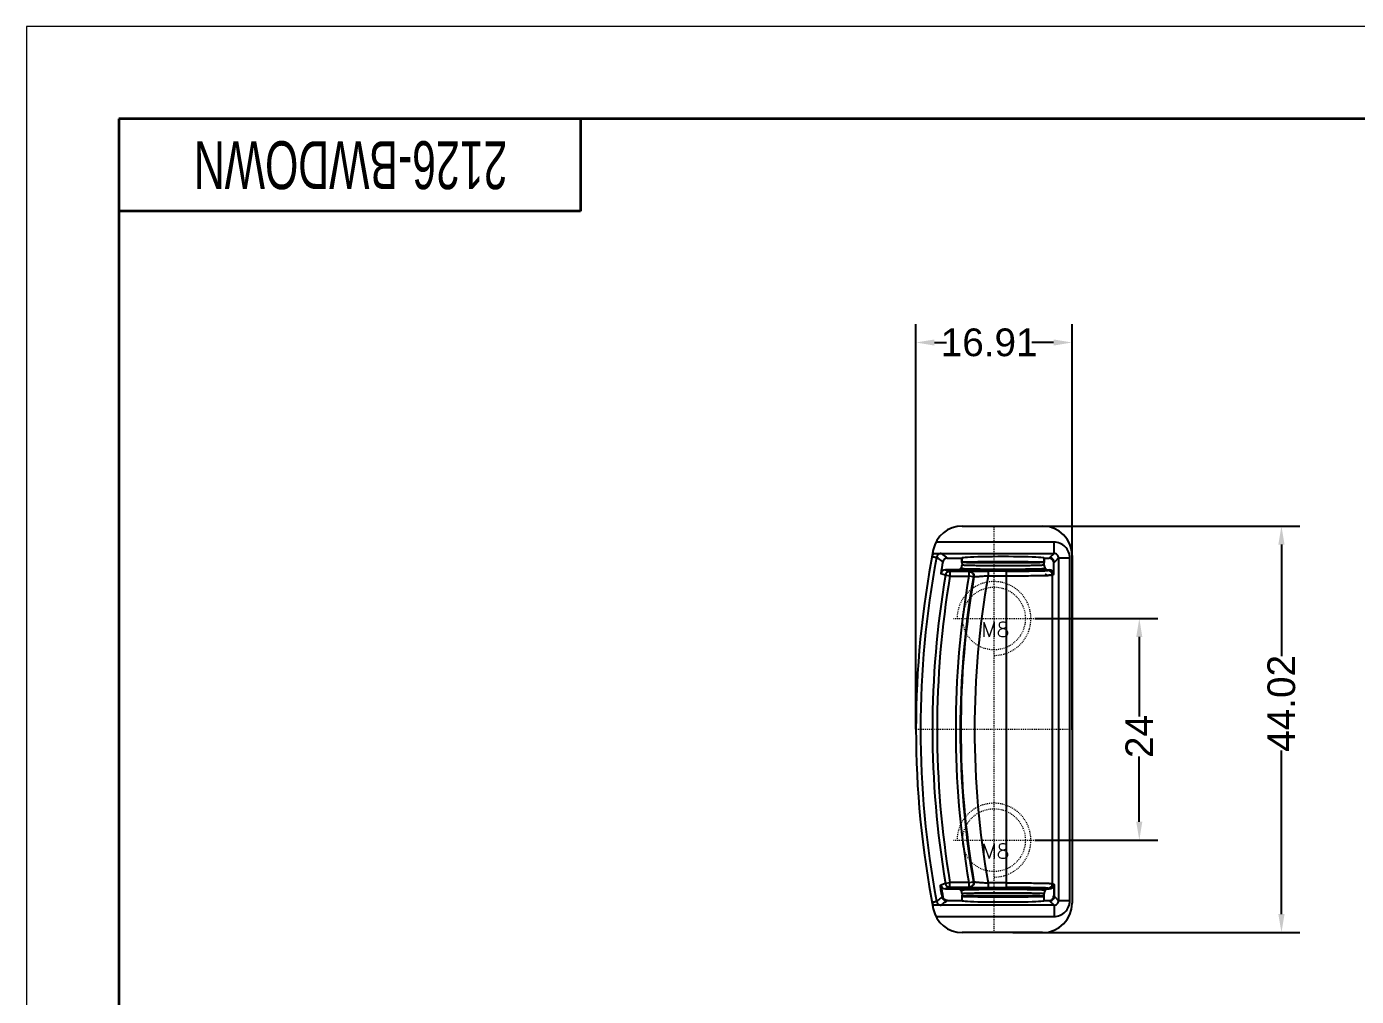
# Model space of a CAD drawing. Header units: inches. Extents: x -1272 to 960, y 895 to 1216.
# Drawn here: x 313.2 to 457.3, y 1002 to 1107 of the extents above; entities that cross this region are included whole.
import ezdxf
from ezdxf.enums import TextEntityAlignment as Align

# ---------------------------------------------------------------- set-up
doc = ezdxf.new("R2010")
doc.units = ezdxf.units.IN
doc.header["$MEASUREMENT"] = 0
doc.linetypes.add('CENTER', pattern=[0.6, 0.375, -0.075, 0.075, -0.075])
doc.linetypes.add('HIDDEN', pattern=[0.2, 0.1, -0.1])
doc.layers.add('22', color=7, linetype='Continuous')
for name, color, linetype, lineweight in [('center', 1, 'CENTER', 9), ('dim', 82, 'Continuous', 9), ('screw', 33, 'Continuous', 13), ('文字层', 3, 'Continuous', 18), ('粗实线层', 7, 'Continuous', 35), ('细实线层', 7, 'Continuous', 18)]:
    doc.layers.add(name, color=color, linetype=linetype, lineweight=lineweight)
doc.styles.get("Standard").update_dxf_attribs({"font": 'arial.ttf'})
doc.styles.add('TXT', font='txt.shx', dxfattribs={"bigfont": 'gbcbig.shx'})
doc.styles.add('标准', font='FSGB2312.ttf', dxfattribs={"width": 0.667})
doc.dimstyles.new('副本 STANDARD', dxfattribs={"dimtxt": 6, "dimasz": 4, "dimexe": 2, "dimexo": 0, "dimgap": 0, "dimtad": 0, "dimdsep": 46, "dimlunit": 6, "dimtxsty": 'Standard', "dimcen": 0, "dimclrd": 4, "dimclre": 4, "dimclrt": 6, "dimazin": 2, "dimtfac": 2, "dimtofl": 0, "dimtmove": 1, "dimatfit": 3, "dimfxl": 0, "dimtolj": 1, "dimtzin": 0, "dimarcsym": 0})

# ---------------------------------------------------------------- blocks, each defined once
blk = doc.blocks.new('screw_m8_g')
at = {"layer": 'screw', "color": 1, "linetype": 'CENTER', "ltscale": 0.248791}
for p, q in [((0, -4.4), (0, 4.4)), ((-4.4, 0), (4.4, 0))]:
    blk.add_line(p, q, dxfattribs=at)
at = {"layer": 'screw', "color": 33, "linetype": 'HIDDEN', "ltscale": 0.248791}
blk.add_circle((0, 0), 3.4, dxfattribs=at)
at = {"layer": 'screw', "color": 92, "linetype": 'HIDDEN', "ltscale": 0.248791}
blk.add_arc((0, 0), 4, 270, 180, dxfattribs=at)
at = {"layer": 'screw', "color": 6, "style": 'TXT'}
blk.add_text('M8', height=1.6, dxfattribs=at).set_placement((-1.36, -2))
blk = doc.blocks.new('*D10')
at = {"layer": 'Defpoints', "color": 0, "transparency": 16777216}
for p in [(422.43, 1042.88), (422.43, 1018.88), (433.76, 1018.88)]:
    blk.add_point(p, dxfattribs=at)
at = {"layer": 'dim', "color": 4, "lineweight": -2, "transparency": 16777216}
for p, q in [((422.43, 1042.88), (435.76, 1042.88)), ((433.76, 1040.88), (433.76, 1032.26)), ((433.76, 1020.88), (433.76, 1027.93)), ((422.43, 1018.88), (435.76, 1018.88))]:
    blk.add_line(p, q, dxfattribs=at)
at = {"layer": 'dim', "color": 4, "transparency": 16777216}
for points in [[(433.43, 1040.88), (434.09, 1040.88), (433.76, 1042.88)], [(433.43, 1020.88), (434.09, 1020.88), (433.76, 1018.88)]]:
    blk.add_solid(points, dxfattribs=at)
at = {"layer": 'dim', "color": 6, "transparency": 16777216, "insert": (433.76, 1030.1), "char_height": 5, "attachment_point": 5, "rotation": 90}
blk.add_mtext('\\A1;{\\H0.6x;24}', dxfattribs=at)
blk = doc.blocks.new('*D11')
at = {"layer": 'Defpoints', "color": 0, "transparency": 16777216}
for p in [(418.93, 1052.89), (420.06, 1008.87), (449.16, 1008.87)]:
    blk.add_point(p, dxfattribs=at)
at = {"layer": 'dim', "color": 4, "lineweight": -2, "transparency": 16777216}
for p, q in [((418.93, 1052.89), (451.16, 1052.89)), ((449.16, 1050.89), (449.16, 1038.8)), ((449.16, 1010.87), (449.16, 1028.59)), ((420.06, 1008.87), (451.16, 1008.87))]:
    blk.add_line(p, q, dxfattribs=at)
at = {"layer": 'dim', "color": 4, "transparency": 16777216}
for points in [[(448.82, 1050.89), (449.49, 1050.89), (449.16, 1052.89)], [(448.82, 1010.87), (449.49, 1010.87), (449.16, 1008.87)]]:
    blk.add_solid(points, dxfattribs=at)
at = {"layer": 'dim', "color": 6, "transparency": 16777216, "insert": (449.16, 1033.69), "char_height": 5, "attachment_point": 5, "rotation": 90}
blk.add_mtext('\\A1;{\\H0.6x;44.02}', dxfattribs=at)
blk = doc.blocks.new('*D12')
at = {"layer": 'Defpoints', "color": 0, "transparency": 16777216}
for p in [(409.57, 1072.76), (409.57, 1030.88), (426.48, 1030.88)]:
    blk.add_point(p, dxfattribs=at)
at = {"layer": 'dim', "color": 4, "lineweight": -2, "transparency": 16777216}
for p, q in [((409.57, 1030.88), (409.57, 1074.76)), ((426.48, 1030.88), (426.48, 1074.76)), ((411.57, 1072.76), (412.87, 1072.76)), ((424.48, 1072.76), (422.13, 1072.76))]:
    blk.add_line(p, q, dxfattribs=at)
at = {"layer": 'dim', "color": 4, "transparency": 16777216}
for points in [[(411.57, 1073.09), (411.57, 1072.43), (409.57, 1072.76)], [(424.48, 1073.09), (424.48, 1072.43), (426.48, 1072.76)]]:
    blk.add_solid(points, dxfattribs=at)
at = {"layer": 'dim', "color": 6, "transparency": 16777216, "insert": (417.5, 1072.76), "char_height": 5, "attachment_point": 5}
blk.add_mtext('\\A1;{\\H0.6x;16.91}', dxfattribs=at)
blk = doc.blocks.new('A4图框')
at = {"layer": '粗实线层'}
for p, q in [((-138.5, 95), (-138.5, -95)), ((138.5, 95), (-138.5, 95)), ((-88.5, 95), (-88.5, 85)), ((-88.5, 85), (-138.5, 85))]:
    blk.add_line(p, q, dxfattribs=at)
at = {"layer": '细实线层'}
for p, q in [((148.5, 105), (-148.5, 105)), ((-148.5, 105), (-148.5, -105))]:
    blk.add_line(p, q, dxfattribs=at)
at = {"layer": '文字层', "style": '标准', "width": 0.667}
blk.add_attdef('图纸编号', text='', height=5.19, rotation=180, dxfattribs=at).set_placement((-113.41, 90), align=Align.MIDDLE_CENTER)

msp = doc.modelspace()

# ---------------------------------------------------------------- linework, layer by layer
at = {"layer": '22', "color": 7, "linetype": 'Continuous'}
for p, q in [((414.587, 1052.889), (423.281, 1052.889)), ((424.524, 1051.139), (411.734, 1051.139)), ((424.524, 1049.934), (424.524, 1051.139)), ((411.375, 1049.934), (411.439, 1049.934)), ((411.511, 1049.934), (411.546, 1049.934)), ((411.546, 1049.934), (424.524, 1049.934)), ((412.261, 1049.167), (412.148, 1049.251)), ((412.301, 1049.917), (412.846, 1049.508)), ((412.355, 1049.099), (412.349, 1049.103)), ((412.484, 1048.999), (412.415, 1049.051)), ((412.907, 1049.463), (412.979, 1049.411)), ((412.979, 1049.411), (414.542, 1049.411)), ((414.553, 1049.418), (414.542, 1049.411)), ((414.551, 1048.951), (414.542, 1049.411)), ((414.542, 1048.949), (414.553, 1048.951)), ((414.551, 1048.951), (414.56, 1048.657)), ((414.553, 1049.418), (414.553, 1049.42)), ((414.553, 1049.418), (414.553, 1048.951)), ((423.445, 1048.657), (423.455, 1048.951)), ((423.453, 1048.951), (423.453, 1049.418)), ((423.464, 1049.411), (423.453, 1049.418)), ((423.453, 1048.951), (423.464, 1048.949)), ((423.464, 1049.411), (423.455, 1048.951)), ((423.464, 1049.411), (424, 1049.411)), ((424, 1049.411), (424.102, 1049.508)), ((424.102, 1049.508), (424.524, 1049.934)), ((424.6, 1049.011), (424.503, 1048.908)), ((424.503, 1047.645), (424.503, 1048.908)), ((425.026, 1049.432), (424.6, 1049.011)), ((425.026, 1049.432), (425.026, 1012.328)), ((425.026, 1049.432), (426.231, 1049.432)), ((426.231, 1012.328), (426.231, 1049.432)), ((426.481, 1049.689), (426.481, 1012.07)), ((412.761, 1047.555), (412.259, 1047.73)), ((412.755, 1048.148), (413.256, 1047.973)), ((414.257, 1048.148), (412.755, 1048.148)), ((413.257, 1047.471), (412.761, 1047.555)), ((413.256, 1047.973), (413.256, 1047.471)), ((415.301, 1047.973), (413.256, 1047.973)), ((413.257, 1047.471), (415.301, 1047.471)), ((414.257, 1048.148), (414.414, 1048.304)), ((415.301, 1047.973), (415.364, 1047.979)), ((415.301, 1047.973), (415.301, 1047.471)), ((415.788, 1047.386), (415.301, 1047.471)), ((415.852, 1047.392), (415.788, 1047.386)), ((417.379, 1048.008), (417.379, 1047.506)), ((419.355, 1048.008), (417.379, 1048.008)), ((417.381, 1047.506), (419.354, 1047.506)), ((419.354, 1048.008), (419.354, 1013.751)), ((423.592, 1048.304), (423.749, 1048.148)), ((423.749, 1048.148), (424, 1048.148)), ((423.874, 1048.085), (424, 1048.148)), ((424.503, 1047.645), (424.376, 1047.582)), ((424.376, 1014.177), (424.376, 1047.582)), ((412.761, 1014.205), (413.257, 1014.289)), ((413.256, 1013.786), (413.256, 1014.289)), ((415.301, 1014.289), (413.257, 1014.289)), ((415.301, 1014.289), (415.788, 1014.373)), ((415.301, 1014.289), (415.301, 1013.786)), ((415.788, 1014.373), (415.852, 1014.367)), ((419.354, 1014.253), (417.381, 1014.253)), ((424.376, 1014.177), (424.52, 1014.105)), ((424.493, 1014.014), (424.493, 1012.841)), ((424.51, 1014.006), (424.493, 1014.014)), ((412.261, 1013.924), (412.286, 1013.933)), ((412.36, 1013.011), (412.375, 1013.014)), ((412.427, 1012.71), (412.415, 1012.708)), ((412.431, 1012.708), (412.427, 1012.71)), ((412.431, 1012.704), (412.496, 1012.752)), ((413.256, 1013.786), (412.755, 1013.612)), ((412.755, 1013.612), (414.257, 1013.612)), ((413.256, 1013.786), (415.301, 1013.786)), ((414.414, 1013.455), (414.257, 1013.612)), ((414.542, 1012.81), (414.542, 1012.349)), ((414.553, 1012.807), (414.542, 1012.81)), ((414.56, 1013.102), (414.551, 1012.807)), ((414.553, 1012.807), (414.553, 1012.341)), ((415.364, 1013.78), (415.301, 1013.786)), ((417.376, 1013.751), (419.355, 1013.751)), ((423.455, 1012.807), (423.445, 1013.102)), ((423.464, 1012.81), (423.453, 1012.807)), ((423.453, 1012.341), (423.453, 1012.807)), ((423.464, 1012.349), (423.464, 1012.81)), ((423.749, 1013.612), (423.592, 1013.455)), ((423.749, 1013.612), (424, 1013.612)), ((424, 1013.612), (423.874, 1013.675)), ((424.493, 1012.841), (424.541, 1012.793)), ((424.541, 1013.1), (424.541, 1012.793)), ((424.541, 1013.1), (424.555, 1013.1)), ((424.555, 1012.799), (424.541, 1012.799)), ((424.555, 1012.794), (424.555, 1013.1)), ((424.555, 1012.794), (424.6, 1012.749)), ((424.6, 1012.749), (425.026, 1012.328)), ((411.439, 1011.825), (411.375, 1011.825)), ((411.546, 1011.825), (411.511, 1011.825)), ((424.524, 1011.825), (411.546, 1011.825)), ((412.98, 1012.349), (412.908, 1012.297)), ((412.98, 1012.349), (414.542, 1012.349)), ((414.553, 1012.341), (414.542, 1012.349)), ((423.464, 1012.349), (423.453, 1012.341)), ((423.464, 1012.349), (424, 1012.349)), ((424.102, 1012.252), (424, 1012.349)), ((424.524, 1011.825), (424.102, 1012.252)), ((424.524, 1011.825), (424.524, 1010.62)), ((426.231, 1012.328), (425.026, 1012.328)), ((411.734, 1010.62), (424.524, 1010.62)), ((423.281, 1008.87), (414.587, 1008.87))]:
    msp.add_line(p, q, dxfattribs=at)
at = {"layer": '22', "color": 8, "linetype": 'HIDDEN'}
for p, q in [((414.553, 1048.952), (414.553, 1048.951)), ((423.453, 1049.42), (423.453, 1049.418)), ((423.453, 1048.951), (423.453, 1048.952)), ((414.553, 1012.806), (414.553, 1012.807)), ((423.453, 1012.807), (423.453, 1012.806)), ((414.553, 1012.34), (414.553, 1012.341)), ((423.453, 1012.341), (423.453, 1012.34))]:
    msp.add_line(p, q, dxfattribs=at)
at = {"layer": '22', "color": 7, "linetype": 'Continuous'}
for centre, radius, start, end in [((414.587, 1049.689), 3.2, 90, 168.95924), ((423.281, 1049.689), 3.2, 0, 90), ((510.988, 1030.88), 101.419, 168.95924, 191.04076), ((424.524, 1049.432), 1.707, 359.98566, 90.01458), ((510.988, 1030.88), 100.917, 169.36726, 190.63274), ((412.291, 1049.418), 0.996, 150.46824, 170.24387), ((412.324, 1049.4), 1.033, 148.86756, 150.51826), ((411.437, 1031.696), 18.238, 89.76959, 89.99346), ((510.988, 1030.88), 100.156, 169.57698, 170.31442), ((412.978, 1048.908), 0.502, 89.96176, 169.5643), ((414.062, 1048.658), 0.499, 314.93066, 359.98986), ((423.944, 1048.658), 0.499, 180.01236, 225.06875), ((424.526, 1049.434), 0.5, 359.7763, 90.2237), ((510.988, 1030.88), 99.632, 170.36516, 189.63484), ((510.988, 1030.88), 99.129, 170.36512, 189.63488), ((412.754, 1047.645), 0.502, 89.9566, 170.27793), ((413.257, 1047.471), 0.503, 90.08593, 170.3644), ((510.988, 1030.88), 97.115, 170.16326, 189.83674), ((510.988, 1030.88), 96.62, 170.1633, 189.8367), ((510.988, 1030.88), 96.559, 170.15335, 189.84665), ((415.301, 1047.471), 0.495, 350.18208, 0.01958), ((510.988, 1030.88), 95.072, 169.92825, 190.07174), ((423.161, 1047.542), 0.429, 0.04887, 15.58014), ((422.614, 1087.569), 40.039, 271.39739, 271.67259), ((422.901, 1077.643), 30.108, 271.67692, 271.87906), ((423.874, 1047.582), 0.502, 0.0939, 89.9621), ((412.733, 1014.106), 0.505, 189.98641, 201.1387), ((413.257, 1014.289), 0.503, 189.63605, 269.93897), ((415.284, 1014.29), 0.511, 359.82854, 9.34754), ((423.873, 1014.178), 0.503, 270.05842, 359.96943), ((424.019, 1014.105), 0.502, 348.50889, 359.97956), ((412.754, 1014.114), 0.503, 201.21198, 270.0539), ((510.988, 1030.88), 100.146, 189.74277, 190.42879), ((510.988, 1030.88), 100.234, 190.26907, 190.44757), ((510.988, 1030.88), 100.219, 190.26915, 190.4493), ((412.901, 1012.79), 0.493, 190.07865, 270.37449), ((414.062, 1013.102), 0.499, 0.01235, 45.06877), ((423.944, 1013.102), 0.499, 134.9294, 179.98678), ((424, 1012.841), 0.493, 269.99195, 0.00841), ((412.308, 1012.35), 1.015, 209.47662, 211.16053), ((411.437, 1030.061), 18.236, 270.00655, 270.23043), ((414.587, 1012.07), 3.2, 191.04076, 270), ((398.727, 1030.279), 22.894, 306.3604, 308.05614), ((423.281, 1012.07), 3.2, 270, 0), ((424.524, 1012.327), 1.707, 269.98535, 0.01492), ((424.526, 1012.326), 0.5, 269.77631, 0.22369)]:
    msp.add_arc(centre, radius, start, end, dxfattribs=at)
for centre, major_axis, ratio, start_param, end_param in [((419.003, 1049.42), (4.45, 0), 0.0349208, 0, 3.1415927), ((419.003, 1048.952), (4.45, 0), 0.0139635, 6.2831853, 9.424778), ((424, 1048.908), (0.356, 0.356), 0.9987828, 5.4983961, 7.0679745), ((424, 1047.645), (0.45, 0.225), 0.9992388, -0.4632213, 1.106966), ((424, 1014.114), (0.45, -0.225), 0.9992388, -1.106966, 0.2633871), ((419.003, 1012.806), (4.45, 0), 0.0139635, 3.1415926, 6.2831853), ((419.003, 1012.34), (4.45, 0), 0.0349208, 3.1415926, 6.2831853)]:
    msp.add_ellipse(centre, major_axis=major_axis, ratio=ratio, start_param=start_param, end_param=end_param, dxfattribs=at)
for points, knots in [([(411.309, 1049.585), (411.37, 1049.574), (411.459, 1049.558), (411.573, 1049.538), (411.646, 1049.526), (411.706, 1049.515), (411.753, 1049.507), (411.784, 1049.503), (411.799, 1049.5), (411.804, 1049.5)], [0, 0, 0, 0, 0.3710492, 0.5398101, 0.6891782, 0.8138605, 0.9092858, 0.972071, 1, 1, 1, 1]), ([(411.546, 1049.934), (411.618, 1049.934), (411.87, 1049.931), (412.121, 1049.924), (412.301, 1049.917)], [0, 0, 0, 0, 0.2865149, 1, 1, 1, 1]), ([(412.301, 1049.917), (412.242, 1049.918), (412.124, 1049.897), (411.969, 1049.808), (411.854, 1049.671), (411.813, 1049.558), (411.804, 1049.5)], [0, 0, 0, 0, 0.2498825, 0.4998947, 0.7499606, 1, 1, 1, 1]), ([(412.147, 1049.249), (412.118, 1049.269), (412.046, 1049.321), (411.933, 1049.407), (411.847, 1049.469), (411.804, 1049.5)], [0, 0, 0, 0, 0.2491967, 0.6256149, 1, 1, 1, 1]), ([(412.349, 1049.103), (412.342, 1049.108), (412.323, 1049.121), (412.294, 1049.143), (412.272, 1049.159), (412.261, 1049.167)], [0, 0, 0, 0, 0.2484385, 0.6261802, 1, 1, 1, 1]), ([(412.416, 1049.053), (412.411, 1049.059), (412.402, 1049.069), (412.387, 1049.083), (412.371, 1049.091), (412.36, 1049.096), (412.355, 1049.099)], [0, 0, 0, 0, 0.2827591, 0.5374717, 0.7693424, 1, 1, 1, 1]), ([(412.907, 1049.463), (412.9, 1049.466), (412.888, 1049.473), (412.866, 1049.487), (412.854, 1049.5), (412.846, 1049.508)], [0, 0, 0, 0, 0.2987016, 0.5602705, 1, 1, 1, 1]), ([(419.003, 1048.89), (418.724, 1048.89), (418.176, 1048.891), (417.379, 1048.894), (416.639, 1048.899), (416.072, 1048.905), (415.666, 1048.911), (415.405, 1048.915), (415.176, 1048.92), (414.981, 1048.925), (414.822, 1048.931), (414.712, 1048.935), (414.642, 1048.94), (414.602, 1048.942), (414.573, 1048.945), (414.557, 1048.947), (414.551, 1048.949)], [0, 0, 0, 0, 0.1879217, 0.3691395, 0.5371895, 0.6860787, 0.7516264, 0.8105, 0.8621761, 0.9060203, 0.9415828, 0.9692523, 0.9802609, 0.9892086, 0.9958631, 1, 1, 1, 1]), ([(423.445, 1048.658), (423.44, 1048.656), (423.425, 1048.652), (423.398, 1048.648), (423.361, 1048.644), (423.293, 1048.638), (423.183, 1048.631), (423.024, 1048.624), (422.829, 1048.617), (422.6, 1048.611), (422.339, 1048.604), (421.933, 1048.597), (421.366, 1048.589), (420.626, 1048.582), (419.829, 1048.578), (419.002, 1048.576), (418.176, 1048.578), (417.379, 1048.582), (416.64, 1048.589), (416.072, 1048.597), (415.667, 1048.604), (415.405, 1048.611), (415.176, 1048.617), (414.982, 1048.624), (414.823, 1048.631), (414.713, 1048.638), (414.645, 1048.644), (414.608, 1048.648), (414.581, 1048.652), (414.566, 1048.656), (414.56, 1048.658)], [0, 0, 0, 0, 0.0019949, 0.0050775, 0.0092525, 0.0145162, 0.0282736, 0.0462303, 0.0682376, 0.0940966, 0.1235807, 0.1564271, 0.2310123, 0.3151832, 0.4059416, 0.5000555, 0.5941601, 0.684899, 0.7690434, 0.8436046, 0.8764405, 0.9059173, 0.9317704, 0.9537741, 0.9717285, 0.9854845, 0.9907479, 0.9949227, 0.9980053, 1, 1, 1, 1]), ([(423.455, 1048.949), (423.449, 1048.947), (423.433, 1048.945), (423.403, 1048.942), (423.364, 1048.94), (423.294, 1048.935), (423.183, 1048.931), (423.025, 1048.925), (422.83, 1048.92), (422.601, 1048.915), (422.34, 1048.911), (421.934, 1048.905), (421.366, 1048.899), (420.627, 1048.894), (419.83, 1048.891), (419.282, 1048.89), (419.003, 1048.89)], [0, 0, 0, 0, 0.0041361, 0.0107887, 0.0197341, 0.0307408, 0.0584094, 0.0939729, 0.1378175, 0.1894937, 0.2483676, 0.3139158, 0.4628061, 0.6308575, 0.8120767, 1, 1, 1, 1]), ([(424.555, 1048.96), (424.554, 1048.993), (424.548, 1049.058), (424.509, 1049.184), (424.416, 1049.324), (424.249, 1049.436), (424.117, 1049.462), (424.052, 1049.463)], [0, 0, 0, 0, 0.1247635, 0.2502469, 0.5003605, 0.7505668, 1, 1, 1, 1]), ([(423.749, 1048.148), (423.743, 1048.146), (423.727, 1048.143), (423.698, 1048.139), (423.658, 1048.136), (423.585, 1048.13), (423.469, 1048.124), (423.299, 1048.117), (423.092, 1048.11), (422.849, 1048.103), (422.57, 1048.097), (422.136, 1048.09), (421.529, 1048.082), (420.738, 1048.075), (419.886, 1048.07), (419.003, 1048.069), (418.119, 1048.07), (417.268, 1048.075), (416.477, 1048.082), (415.87, 1048.09), (415.436, 1048.097), (415.157, 1048.103), (414.914, 1048.11), (414.706, 1048.117), (414.537, 1048.124), (414.421, 1048.13), (414.347, 1048.136), (414.308, 1048.139), (414.279, 1048.143), (414.263, 1048.146), (414.257, 1048.148)], [0, 0, 0, 0, 0.001978, 0.0050665, 0.0092559, 0.0145312, 0.0282714, 0.0461478, 0.068017, 0.0937348, 0.1231564, 0.1560758, 0.2308577, 0.3150846, 0.4057883, 0.5, 0.5942117, 0.6849154, 0.7691423, 0.8439242, 0.8768436, 0.9062652, 0.931983, 0.9538522, 0.9717286, 0.9854688, 0.9907441, 0.9949335, 0.998022, 1, 1, 1, 1]), ([(414.414, 1048.304), (414.42, 1048.302), (414.435, 1048.3), (414.464, 1048.296), (414.502, 1048.292), (414.574, 1048.286), (414.687, 1048.28), (414.851, 1048.273), (415.051, 1048.266), (415.287, 1048.259), (415.556, 1048.254), (415.975, 1048.247), (416.562, 1048.239), (417.326, 1048.231), (418.149, 1048.227), (419.003, 1048.226), (419.857, 1048.227), (420.68, 1048.231), (421.444, 1048.239), (422.031, 1048.247), (422.45, 1048.254), (422.719, 1048.259), (422.955, 1048.266), (423.155, 1048.273), (423.319, 1048.28), (423.432, 1048.287), (423.504, 1048.292), (423.542, 1048.296), (423.571, 1048.3), (423.586, 1048.303), (423.592, 1048.304)], [0, 0, 0, 0, 0.0020047, 0.0051341, 0.0093724, 0.0146971, 0.0285142, 0.0464312, 0.0683059, 0.0940059, 0.1233951, 0.1562357, 0.2309852, 0.3152207, 0.4059094, 0.5000128, 0.5941175, 0.6848054, 0.7690309, 0.8437739, 0.8766226, 0.9060216, 0.9317321, 0.9536149, 0.9715325, 0.9853371, 0.9906503, 0.9948768, 0.9979976, 1, 1, 1, 1]), ([(415.301, 1047.973), (415.365, 1047.973), (415.495, 1047.946), (415.659, 1047.834), (415.769, 1047.668), (415.795, 1047.536), (415.795, 1047.471)], [0, 0, 0, 0, 0.2475505, 0.4973769, 0.7480085, 1, 1, 1, 1]), ([(415.364, 1047.979), (415.395, 1047.982), (415.478, 1047.987), (415.629, 1047.992), (415.833, 1047.997), (416.19, 1048.002), (416.711, 1048.007), (417.147, 1048.008), (417.379, 1048.008)], [0, 0, 0, 0, 0.0467708, 0.1226077, 0.2249751, 0.3506082, 0.6552139, 1, 1, 1, 1]), ([(415.364, 1047.979), (415.439, 1047.979), (415.584, 1047.944), (415.752, 1047.809), (415.855, 1047.618), (415.864, 1047.468), (415.852, 1047.392)], [0, 0, 0, 0, 0.2625203, 0.4973399, 0.7335901, 1, 1, 1, 1]), ([(415.852, 1047.392), (415.875, 1047.397), (415.938, 1047.404), (416.053, 1047.416), (416.208, 1047.429), (416.48, 1047.45), (416.875, 1047.476), (417.206, 1047.496), (417.381, 1047.506)], [0, 0, 0, 0, 0.0471546, 0.1233409, 0.22599, 0.3517328, 0.6561153, 1, 1, 1, 1]), ([(419.354, 1047.506), (420.159, 1047.506), (421.304, 1047.51), (422.716, 1047.525), (423.322, 1047.536), (423.59, 1047.543)], [0, 0, 0, 0, 0.570189, 0.8104055, 1, 1, 1, 1]), ([(419.355, 1048.008), (419.642, 1048.008), (420.207, 1048.009), (421.028, 1048.014), (421.679, 1048.019), (422.161, 1048.025), (422.486, 1048.03), (422.783, 1048.036), (423.048, 1048.042), (423.278, 1048.048), (423.473, 1048.054), (423.612, 1048.06), (423.704, 1048.066), (423.757, 1048.069), (423.801, 1048.073), (423.834, 1048.076), (423.858, 1048.08), (423.87, 1048.083), (423.874, 1048.085)], [0, 0, 0, 0, 0.1908598, 0.3747006, 0.5447712, 0.6226635, 0.6948274, 0.7605926, 0.8193614, 0.8705814, 0.9138068, 0.9486332, 0.9627878, 0.9747153, 0.984385, 0.9918045, 0.9969953, 1, 1, 1, 1]), ([(423.782, 1047.548), (423.747, 1047.557), (423.697, 1047.585), (423.63, 1047.625), (423.593, 1047.646), (423.574, 1047.657)], [0, 0, 0, 0, 0.4606623, 0.7227585, 1, 1, 1, 1]), ([(423.888, 1047.55), (423.919, 1047.559), (423.976, 1047.574), (424.045, 1047.596), (424.098, 1047.596), (424.145, 1047.587), (424.179, 1047.575), (424.199, 1047.564)], [0, 0, 0, 0, 0.2934091, 0.5539328, 0.6721049, 0.7858791, 1, 1, 1, 1]), ([(424.199, 1047.564), (424.178, 1047.563), (424.074, 1047.558), (423.971, 1047.554), (423.888, 1047.551)], [0, 0, 0, 0, 0.205408, 1, 1, 1, 1]), ([(424.302, 1047.571), (424.295, 1047.571), (424.261, 1047.568), (424.226, 1047.566), (424.199, 1047.564)], [0, 0, 0, 0, 0.2112796, 1, 1, 1, 1]), ([(424.302, 1047.571), (424.315, 1047.599), (424.325, 1047.65), (424.321, 1047.719), (424.308, 1047.792), (424.277, 1047.866), (424.245, 1047.916), (424.231, 1047.935)], [0, 0, 0, 0, 0.2416063, 0.387336, 0.5383478, 0.815231, 1, 1, 1, 1]), ([(424.376, 1047.582), (424.373, 1047.581), (424.365, 1047.579), (424.34, 1047.575), (424.319, 1047.573), (424.302, 1047.571)], [0, 0, 0, 0, 0.1289142, 0.3380994, 1, 1, 1, 1]), ([(412.36, 1013.011), (412.348, 1013.074), (412.328, 1013.201), (412.296, 1013.384), (412.271, 1013.555), (412.251, 1013.706), (412.238, 1013.817), (412.231, 1013.891), (412.229, 1013.934), (412.227, 1013.968), (412.228, 1013.994), (412.23, 1014.01), (412.232, 1014.019), (412.235, 1014.021)], [0, 0, 0, 0, 0.1890149, 0.3765467, 0.5461415, 0.6982479, 0.8236807, 0.874547, 0.9172346, 0.9507938, 0.9753082, 0.9912741, 1, 1, 1, 1]), ([(412.235, 1014.019), (412.279, 1014.035), (412.388, 1014.075), (412.564, 1014.136), (412.696, 1014.182), (412.761, 1014.205)], [0, 0, 0, 0, 0.2504876, 0.6253113, 1, 1, 1, 1]), ([(415.795, 1014.289), (415.795, 1014.223), (415.769, 1014.092), (415.659, 1013.925), (415.495, 1013.813), (415.365, 1013.786), (415.3, 1013.786)], [0, 0, 0, 0, 0.2516975, 0.5024219, 0.7522541, 1, 1, 1, 1]), ([(415.852, 1014.367), (415.864, 1014.292), (415.855, 1014.142), (415.752, 1013.951), (415.584, 1013.815), (415.439, 1013.78), (415.364, 1013.78)], [0, 0, 0, 0, 0.2664113, 0.502662, 0.7374808, 1, 1, 1, 1]), ([(415.852, 1014.367), (415.875, 1014.362), (415.939, 1014.355), (416.054, 1014.342), (416.21, 1014.328), (416.4, 1014.314), (416.62, 1014.299), (416.861, 1014.284), (417.117, 1014.269), (417.292, 1014.259), (417.381, 1014.253)], [0, 0, 0, 0, 0.0475295, 0.1242361, 0.2273101, 0.3532398, 0.4980238, 0.6572022, 0.8262198, 1, 1, 1, 1]), ([(417.377, 1014.253), (417.377, 1014.186), (417.377, 1014.089), (417.376, 1013.97), (417.376, 1013.9), (417.376, 1013.843), (417.376, 1013.799), (417.376, 1013.77), (417.376, 1013.755), (417.376, 1013.751)], [0, 0, 0, 0, 0.405095, 0.5745318, 0.7131957, 0.8230404, 0.9131067, 0.9751924, 1, 1, 1, 1]), ([(419.354, 1014.253), (419.674, 1014.254), (420.301, 1014.253), (421.214, 1014.25), (421.937, 1014.244), (422.473, 1014.238), (422.834, 1014.233), (423.164, 1014.228), (423.458, 1014.222), (423.714, 1014.216), (423.931, 1014.209), (424.085, 1014.202), (424.187, 1014.197), (424.247, 1014.193), (424.295, 1014.19), (424.333, 1014.186), (424.358, 1014.182), (424.372, 1014.179), (424.376, 1014.177)], [0, 0, 0, 0, 0.1908615, 0.374709, 0.5447872, 0.6226829, 0.6948488, 0.7606142, 0.8193848, 0.8706091, 0.9138292, 0.9486377, 0.9627921, 0.9747345, 0.9844355, 0.9918804, 0.9970633, 1, 1, 1, 1]), ([(424.541, 1013.1), (424.541, 1013.158), (424.541, 1013.273), (424.539, 1013.439), (424.536, 1013.592), (424.533, 1013.709), (424.53, 1013.792), (424.528, 1013.845), (424.525, 1013.891), (424.522, 1013.93), (424.52, 1013.96), (424.517, 1013.983), (424.514, 1013.997), (424.512, 1014.003), (424.511, 1014.005), (424.51, 1014.006)], [0, 0, 0, 0, 0.1924985, 0.3781149, 0.5492877, 0.6998211, 0.7655953, 0.824159, 0.874955, 0.9175592, 0.9515623, 0.9766454, 0.9926983, 0.9973752, 1, 1, 1, 1]), ([(424.52, 1014.105), (424.523, 1014.097), (424.53, 1014.07), (424.535, 1014.011), (424.54, 1013.919), (424.547, 1013.738), (424.553, 1013.462), (424.555, 1013.227), (424.555, 1013.1)], [0, 0, 0, 0, 0.0261986, 0.0822343, 0.1761509, 0.3007645, 0.6224318, 1, 1, 1, 1]), ([(411.804, 1012.259), (411.85, 1012.292), (411.966, 1012.374), (412.147, 1012.512), (412.285, 1012.612), (412.355, 1012.661)], [0, 0, 0, 0, 0.2489389, 0.6257494, 1, 1, 1, 1]), ([(412.375, 1013.014), (412.364, 1013.071), (412.344, 1013.185), (412.317, 1013.351), (412.294, 1013.504), (412.276, 1013.64), (412.265, 1013.74), (412.259, 1013.807), (412.256, 1013.846), (412.255, 1013.877), (412.255, 1013.901), (412.257, 1013.915), (412.259, 1013.923), (412.261, 1013.924)], [0, 0, 0, 0, 0.1912389, 0.3760753, 0.5471668, 0.6982103, 0.8232688, 0.8743554, 0.9171609, 0.9512677, 0.976359, 0.9923981, 1, 1, 1, 1]), ([(412.355, 1012.661), (412.36, 1012.664), (412.37, 1012.669), (412.387, 1012.677), (412.401, 1012.69), (412.411, 1012.699), (412.416, 1012.704)], [0, 0, 0, 0, 0.2357192, 0.4719167, 0.7336944, 1, 1, 1, 1]), ([(412.898, 1012.297), (412.844, 1012.299), (412.733, 1012.323), (412.587, 1012.411), (412.479, 1012.544), (412.44, 1012.652), (412.431, 1012.708)], [0, 0, 0, 0, 0.2452932, 0.4957705, 0.7475643, 1, 1, 1, 1]), ([(412.98, 1012.349), (412.924, 1012.349), (412.81, 1012.371), (412.663, 1012.459), (412.549, 1012.589), (412.506, 1012.696), (412.496, 1012.752)], [0, 0, 0, 0, 0.249915, 0.4999932, 0.7500724, 1, 1, 1, 1]), ([(414.257, 1013.612), (414.263, 1013.613), (414.279, 1013.616), (414.308, 1013.62), (414.347, 1013.624), (414.421, 1013.629), (414.537, 1013.636), (414.706, 1013.643), (414.914, 1013.649), (415.157, 1013.656), (415.436, 1013.662), (415.87, 1013.67), (416.477, 1013.678), (417.268, 1013.685), (418.119, 1013.689), (419.003, 1013.691), (419.886, 1013.689), (420.738, 1013.685), (421.529, 1013.678), (422.136, 1013.67), (422.57, 1013.662), (422.849, 1013.656), (423.092, 1013.649), (423.299, 1013.643), (423.469, 1013.636), (423.585, 1013.629), (423.658, 1013.624), (423.698, 1013.62), (423.727, 1013.616), (423.743, 1013.613), (423.749, 1013.612)], [0, 0, 0, 0, 0.001978, 0.0050665, 0.0092559, 0.0145312, 0.0282714, 0.0461478, 0.068017, 0.0937348, 0.1231564, 0.1560758, 0.2308577, 0.3150846, 0.4057883, 0.5, 0.5942117, 0.6849154, 0.7691423, 0.8439242, 0.8768436, 0.9062652, 0.931983, 0.9538522, 0.9717286, 0.9854688, 0.9907441, 0.9949335, 0.998022, 1, 1, 1, 1]), ([(423.592, 1013.455), (423.586, 1013.457), (423.571, 1013.46), (423.542, 1013.464), (423.504, 1013.467), (423.432, 1013.473), (423.319, 1013.48), (423.155, 1013.487), (422.955, 1013.494), (422.719, 1013.5), (422.45, 1013.506), (422.031, 1013.513), (421.444, 1013.521), (420.68, 1013.528), (419.856, 1013.532), (419.003, 1013.534), (418.149, 1013.532), (417.326, 1013.528), (416.562, 1013.521), (415.975, 1013.513), (415.556, 1013.506), (415.286, 1013.5), (415.051, 1013.494), (414.85, 1013.486), (414.687, 1013.479), (414.573, 1013.473), (414.502, 1013.467), (414.464, 1013.464), (414.435, 1013.46), (414.42, 1013.457), (414.414, 1013.455)], [0, 0, 0, 0, 0.0020047, 0.005134, 0.0093722, 0.0146968, 0.0285137, 0.0464308, 0.0683056, 0.0940057, 0.1233949, 0.1562356, 0.2309851, 0.3152205, 0.4059093, 0.5000127, 0.5941174, 0.6848053, 0.7690308, 0.8437739, 0.8766226, 0.9060216, 0.9317321, 0.9536149, 0.9715325, 0.9853372, 0.9906503, 0.9948768, 0.9979976, 1, 1, 1, 1]), ([(419.003, 1012.868), (418.724, 1012.868), (418.176, 1012.867), (417.379, 1012.864), (416.639, 1012.859), (416.072, 1012.853), (415.666, 1012.847), (415.405, 1012.843), (415.176, 1012.838), (414.981, 1012.833), (414.822, 1012.827), (414.712, 1012.823), (414.642, 1012.819), (414.602, 1012.816), (414.573, 1012.813), (414.557, 1012.811), (414.551, 1012.81)], [0, 0, 0, 0, 0.1879235, 0.3691422, 0.5371921, 0.6860809, 0.7516285, 0.810502, 0.8621777, 0.9060211, 0.9415846, 0.9692565, 0.980265, 0.9892112, 0.995864, 1, 1, 1, 1]), ([(414.56, 1013.102), (414.566, 1013.104), (414.581, 1013.107), (414.608, 1013.111), (414.645, 1013.115), (414.713, 1013.121), (414.823, 1013.128), (414.982, 1013.136), (415.176, 1013.142), (415.406, 1013.149), (415.667, 1013.155), (416.073, 1013.163), (416.64, 1013.171), (417.38, 1013.177), (418.177, 1013.182), (419.003, 1013.183), (419.83, 1013.182), (420.627, 1013.177), (421.366, 1013.17), (421.934, 1013.163), (422.339, 1013.155), (422.6, 1013.149), (422.829, 1013.142), (423.024, 1013.136), (423.183, 1013.128), (423.293, 1013.121), (423.361, 1013.115), (423.398, 1013.111), (423.425, 1013.107), (423.44, 1013.104), (423.445, 1013.102)], [0, 0, 0, 0, 0.0019949, 0.0050775, 0.0092525, 0.0145162, 0.0282736, 0.0462303, 0.0682376, 0.0940966, 0.1235807, 0.156427, 0.2310123, 0.3151832, 0.4059416, 0.5000555, 0.5941601, 0.684899, 0.7690434, 0.8436046, 0.8764405, 0.9059172, 0.9317704, 0.9537741, 0.9717285, 0.9854845, 0.9907479, 0.9949227, 0.9980053, 1, 1, 1, 1]), ([(415.364, 1013.78), (415.395, 1013.777), (415.477, 1013.773), (415.628, 1013.768), (415.832, 1013.763), (416.189, 1013.757), (416.709, 1013.752), (417.145, 1013.751), (417.376, 1013.751)], [0, 0, 0, 0, 0.0467712, 0.1225918, 0.2249412, 0.3505616, 0.6551628, 1, 1, 1, 1]), ([(423.455, 1012.81), (423.449, 1012.811), (423.433, 1012.813), (423.403, 1012.816), (423.364, 1012.819), (423.294, 1012.823), (423.183, 1012.827), (423.025, 1012.833), (422.83, 1012.838), (422.601, 1012.843), (422.34, 1012.847), (421.934, 1012.853), (421.366, 1012.859), (420.627, 1012.864), (419.83, 1012.867), (419.282, 1012.868), (419.003, 1012.868)], [0, 0, 0, 0, 0.0041354, 0.0107867, 0.0197312, 0.0307384, 0.0584101, 0.0939749, 0.1378189, 0.1894948, 0.2483687, 0.3139167, 0.4628062, 0.6308568, 0.812076, 1, 1, 1, 1]), ([(423.874, 1013.675), (423.87, 1013.677), (423.858, 1013.679), (423.835, 1013.683), (423.801, 1013.687), (423.758, 1013.69), (423.704, 1013.694), (423.612, 1013.699), (423.473, 1013.705), (423.279, 1013.712), (423.048, 1013.718), (422.783, 1013.724), (422.486, 1013.729), (422.161, 1013.734), (421.679, 1013.74), (421.028, 1013.746), (420.207, 1013.75), (419.642, 1013.751), (419.355, 1013.751)], [0, 0, 0, 0, 0.002942, 0.0081295, 0.0155786, 0.0252828, 0.037227, 0.0513819, 0.08619, 0.1294102, 0.1806348, 0.2394051, 0.3051694, 0.3773334, 0.4552267, 0.6252985, 0.8091402, 1, 1, 1, 1]), ([(424.541, 1012.793), (424.541, 1012.728), (424.516, 1012.598), (424.407, 1012.434), (424.244, 1012.324), (424.116, 1012.297), (424.052, 1012.297)], [0, 0, 0, 0, 0.2513754, 0.501994, 0.7516501, 1, 1, 1, 1]), ([(424.058, 1012.297), (424.122, 1012.297), (424.252, 1012.325), (424.417, 1012.435), (424.527, 1012.6), (424.554, 1012.729), (424.555, 1012.794)], [0, 0, 0, 0, 0.250329, 0.5003969, 0.7503206, 1, 1, 1, 1]), ([(411.309, 1012.175), (411.319, 1012.118), (411.348, 1012.006), (411.396, 1011.901), (411.424, 1011.851)], [0, 0, 0, 0, 0.4999966, 1, 1, 1, 1]), ([(411.31, 1012.167), (411.371, 1012.178), (411.485, 1012.2), (411.619, 1012.224), (411.707, 1012.241), (411.754, 1012.249), (411.784, 1012.255), (411.799, 1012.258), (411.804, 1012.259)], [0, 0, 0, 0, 0.3710509, 0.6892003, 0.8138752, 0.9093324, 0.9721214, 1, 1, 1, 1]), ([(412.3, 1011.842), (412.245, 1011.84), (411.993, 1011.832), (411.742, 1011.826), (411.546, 1011.825)], [0, 0, 0, 0, 0.2215973, 1, 1, 1, 1]), ([(411.804, 1012.259), (411.813, 1012.202), (411.854, 1012.089), (411.969, 1011.951), (412.124, 1011.862), (412.242, 1011.842), (412.3, 1011.842)], [0, 0, 0, 0, 0.2500293, 0.5000888, 0.7501077, 1, 1, 1, 1]), ([(412.908, 1012.297), (412.895, 1012.29), (412.871, 1012.276), (412.85, 1012.259), (412.84, 1012.252)], [0, 0, 0, 0, 0.5364692, 1, 1, 1, 1])]:
    msp.add_open_spline(points, degree=3, knots=knots, dxfattribs=at)
at = {"layer": 'center', "color": 1, "linetype": 'CENTER', "ltscale": 0.10519}
for p, q in [((418.025, 1008.87), (418.025, 1052.889)), ((409.569, 1030.88), (426.481, 1030.88))]:
    msp.add_line(p, q, dxfattribs=at)

# ---------------------------------------------------------------- block references
msp.add_blockref('A4图框', (461.745, 1001.964)).add_auto_attribs({'图纸编号': '2126-BWDOWN'})
at = {"layer": 'screw'}
for p in [(418.025, 1042.88), (418.025, 1018.88)]:
    msp.add_blockref('screw_m8_g', p, dxfattribs=at)

# ---------------------------------------------------------------- dimensions: what is measured, and where the dimension line sits
at = {"layer": 'dim'}
dim = msp.add_linear_dim(base=(409.569, 1072.761), p1=(426.481, 1030.88), p2=(409.569, 1030.88), text='{\\H0.6x;<>}', dimstyle='副本 STANDARD', override={"dimtxt": 5, "dimasz": 2}, dxfattribs=at)
dim.commit()
dim.dimension.update_dxf_attribs({"geometry": '*D12', "text_midpoint": (417.5, 1072.761), "dimtype": 160})
for base, p1, p2, picture, middle in [((449.156, 1008.87), (418.934, 1052.889), (420.063, 1008.87), '*D11', (449.156, 1033.692)), ((433.76, 1018.88), (422.425, 1042.88), (422.425, 1018.88), '*D10', (433.76, 1030.097))]:
    dim = msp.add_linear_dim(base=base, p1=p1, p2=p2, angle=90, text='{\\H0.6x;<>}', dimstyle='副本 STANDARD', override={"dimtxt": 5, "dimasz": 2}, dxfattribs=at)
    dim.commit()
    dim.dimension.update_dxf_attribs({"geometry": picture, "text_midpoint": middle, "dimtype": 160})

doc.saveas('drawing.dxf')
